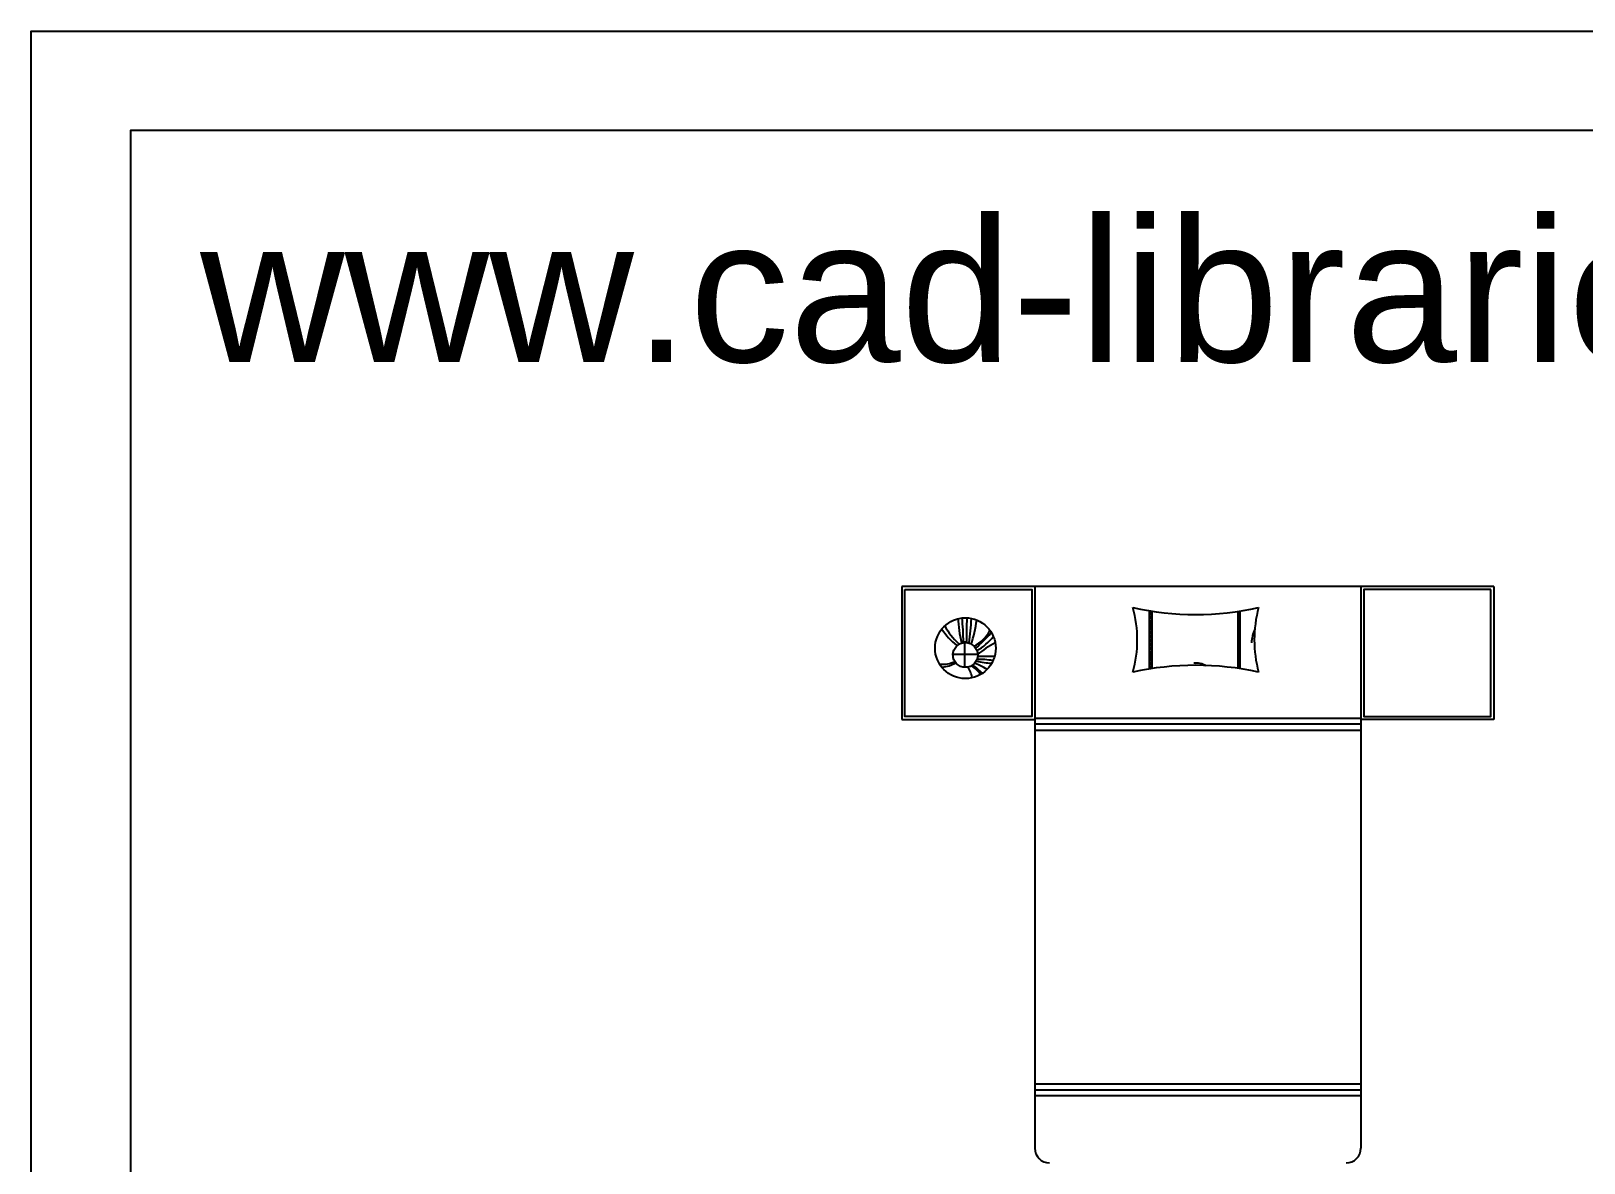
# Model space of a CAD drawing. Header units: inches. Extents: x 11.4 to 53.9, y 13.7 to 38.5.
# Drawn here: x 11.41 to 16.67, y 34.67 to 38.5 of the extents above; entities that cross this region are included whole.
import ezdxf

# ---------------------------------------------------------------- set-up
doc = ezdxf.new("R2010")
doc.units = ezdxf.units.IN
doc.header["$MEASUREMENT"] = 0
for name, color, linetype in [('02', 2, 'Continuous'), ('4', 4, 'Continuous'), ('kadrbm', 4, 'Continuous')]:
    doc.layers.add(name, color=color, linetype=linetype)
doc.styles.add('bmmm', font='swissel.ttf')

# ---------------------------------------------------------------- blocks, each defined once
blk = doc.blocks.new('kadrbm')
at = {"layer": 'kadrbm', "color": 4}
blk.add_lwpolyline([(0, 0), (0, 24.7972), (21, 24.7972), (21, 0), (0, 0)], close=True, dxfattribs=at)
blk.add_lwpolyline([(20.6631, 0.3257), (20.6631, 24.4603), (0.3369, 24.4603), (0.3369, 0.3257), (20.6631, 0.3257)], dxfattribs=at)
at = {"layer": 'kadrbm', "color": 211, "true_color": 0xf674fb, "style": 'bmmm'}
blk.add_text('www.cad-libraries.blogspot.com', height=0.485134, dxfattribs=at).set_placement((0.5726, 23.6772))

msp = doc.modelspace()

# ---------------------------------------------------------------- linework, layer by layer
at = {"layer": '02'}
for p, q in [((15.1974, 36.5389), (15.1974, 36.3419)), ((15.198, 36.5364), (15.2046, 36.5298)), ((15.2046, 36.5298), (15.198, 36.5232)), ((15.2046, 36.5167), (15.198, 36.5233)), ((15.198, 36.5102), (15.2046, 36.5167)), ((15.198, 36.5096), (15.2046, 36.5031)), ((15.2046, 36.5031), (15.198, 36.4965)), ((15.2046, 36.49), (15.198, 36.4966)), ((15.2056, 36.5376), (15.2056, 36.3432)), ((15.4975, 36.5368), (15.4975, 36.3441)), ((15.4975, 36.5364), (15.5041, 36.5298)), ((15.5041, 36.5298), (15.4975, 36.5232)), ((15.5041, 36.5167), (15.4975, 36.5233)), ((15.4975, 36.5102), (15.5041, 36.5167)), ((15.4975, 36.5096), (15.5041, 36.5031)), ((15.5041, 36.5031), (15.4975, 36.4965)), ((15.5041, 36.49), (15.4975, 36.4966)), ((15.5041, 36.5378), (15.5041, 36.3431)), ((15.198, 36.4834), (15.2046, 36.49)), ((15.198, 36.4844), (15.2046, 36.4778)), ((15.2046, 36.4778), (15.198, 36.4712)), ((15.2046, 36.4647), (15.198, 36.4713)), ((15.198, 36.4581), (15.2046, 36.4647)), ((15.198, 36.4576), (15.2046, 36.451)), ((15.2046, 36.451), (15.198, 36.4444)), ((15.2046, 36.4379), (15.198, 36.4445)), ((15.198, 36.4313), (15.2046, 36.4379)), ((15.4975, 36.4834), (15.5041, 36.49)), ((15.4975, 36.4844), (15.5041, 36.4778)), ((15.5041, 36.4778), (15.4975, 36.4712)), ((15.5041, 36.4647), (15.4975, 36.4713)), ((15.4975, 36.4581), (15.5041, 36.4647)), ((15.4975, 36.4576), (15.5041, 36.451)), ((15.5041, 36.451), (15.4975, 36.4444)), ((15.5041, 36.4379), (15.4975, 36.4445)), ((15.4975, 36.4313), (15.5041, 36.4379)), ((14.6192, 36.3909), (14.5293, 36.3909)), ((14.5733, 36.3455), (14.5733, 36.4363)), ((15.198, 36.4315), (15.2046, 36.4249)), ((15.2046, 36.4249), (15.198, 36.4183)), ((15.2046, 36.4118), (15.198, 36.4184)), ((15.198, 36.4053), (15.2046, 36.4118)), ((15.198, 36.4047), (15.2046, 36.3982)), ((15.2046, 36.3982), (15.198, 36.3916)), ((15.2046, 36.3851), (15.198, 36.3917)), ((15.4975, 36.4315), (15.5041, 36.4249)), ((15.5041, 36.4249), (15.4975, 36.4183)), ((15.5041, 36.4118), (15.4975, 36.4184)), ((15.4975, 36.4053), (15.5041, 36.4118)), ((15.4975, 36.4047), (15.5041, 36.3982)), ((15.5041, 36.3982), (15.4975, 36.3916)), ((15.5041, 36.3851), (15.4975, 36.3917)), ((15.198, 36.3785), (15.2046, 36.3851)), ((15.198, 36.3795), (15.2046, 36.3729)), ((15.2046, 36.3729), (15.198, 36.3663)), ((15.2046, 36.3598), (15.198, 36.3664)), ((15.198, 36.3532), (15.2046, 36.3598)), ((15.198, 36.3527), (15.2046, 36.3461)), ((15.2046, 36.3461), (15.202, 36.3435)), ((15.4975, 36.3785), (15.5041, 36.3851)), ((15.4975, 36.3795), (15.5041, 36.3729)), ((15.5041, 36.3729), (15.4975, 36.3663)), ((15.5041, 36.3598), (15.4975, 36.3664)), ((15.4975, 36.3532), (15.5041, 36.3598)), ((15.4975, 36.3527), (15.5041, 36.3461)), ((15.5041, 36.3461), (15.5015, 36.3435)), ((15.914, 36.174), (14.8098, 36.174)), ((15.914, 36.1552), (14.8098, 36.1552)), ((15.914, 36.1343), (14.8098, 36.1343)), ((15.914, 34.9373), (14.8098, 34.9373)), ((15.914, 34.9165), (14.8098, 34.9165)), ((15.914, 34.8976), (14.8098, 34.8976))]:
    msp.add_line(p, q, dxfattribs=at)
for points in [[(14.37, 36.6112), (14.7998, 36.6112), (14.7998, 36.1812), (14.37, 36.1812)], [(16.3538, 36.6112), (15.924, 36.6112), (15.924, 36.1812), (16.3538, 36.1812)]]:
    msp.add_lwpolyline(points, close=True, dxfattribs=at)
for centre, radius in [((14.5747, 36.4125), 0.1027), ((14.5747, 36.3896), 0.0419)]:
    msp.add_circle(centre, radius, dxfattribs=at)
for centre, radius, start, end in [((15.3545, 37.505), 0.9787, 257.4254, 282.5746), ((14.7408, 36.4404), 0.416, 344.7649, 15.2351), ((15.9689, 36.4404), 0.416, 164.7649, 195.2351), ((15.0329, 36.5448), 0.4848, 183.6564, 193.4653), ((13.5417, 36.4197), 1.0265, 0.7286, 5.3609), ((16.9766, 36.4471), 2.398, 178.4046, 180.3633), ((13.8609, 36.5431), 0.7347, 351.2211, 357.5438), ((13.963, 36.6144), 0.6592, 343.3242, 350.6415), ((14.7157, 36.6261), 0.2664, 214.188, 229.9407), ((14.774, 36.6504), 0.3151, 211.2453, 224.9179), ((14.5454, 36.5326), 0.1274, 297.4583, 331.5868), ((13.9165, 37.1566), 1.0174, 312.964, 317.036), ((14.5388, 36.5473), 0.1611, 297.6081, 324.1863), ((15.6644, 36.4264), 0.1208, 155.6147, 178.2164), ((14.9083, 36.0145), 0.4773, 119.2456, 127.9526), ((14.6317, 37.9441), 1.559, 269.3765, 271.4983), ((14.4976, 36.46), 0.1017, 264.7495, 294.0136), ((14.4865, 36.4526), 0.105, 275.7873, 301.0826), ((14.4752, 36.2854), 0.1255, 12.8833, 31.1891), ((14.5275, 36.2522), 0.1218, 35.8224, 56.6154), ((12.3094, 33.7256), 3.4882, 48.2346, 48.968), ((14.3797, 35.8659), 0.5456, 60.6686, 65.1403), ((14.6853, 36.7318), 0.3706, 258.6723, 266.7162), ((14.6243, 36.156), 0.2184, 78.7808, 92.496), ((15.3545, 35.3759), 0.9787, 77.4254, 102.5746), ((15.354, 36.2865), 0.0756, 61.3096, 94.38)]:
    msp.add_arc(centre, radius, start, end, dxfattribs=at)
at = {"layer": '4'}
for p, q in [((14.36, 36.6212), (14.36, 36.1712)), ((16.3638, 36.6212), (14.36, 36.6212)), ((14.8098, 36.6212), (14.8098, 34.7203)), ((15.914, 36.6212), (15.914, 34.7203)), ((16.3638, 36.6212), (16.3638, 36.1712)), ((14.36, 36.1712), (14.8098, 36.1712)), ((16.3638, 36.1712), (15.914, 36.1712))]:
    msp.add_line(p, q, dxfattribs=at)
for centre, start, end in [((14.8598, 34.7203), 180, 270), ((15.864, 34.7203), 270, 0)]:
    msp.add_arc(centre, 0.05, start, end, dxfattribs=at)

# ---------------------------------------------------------------- block references
at = {"layer": 'kadrbm'}
msp.add_blockref('kadrbm', (11.4111, 13.7039), dxfattribs=at)

doc.saveas('drawing.dxf')
